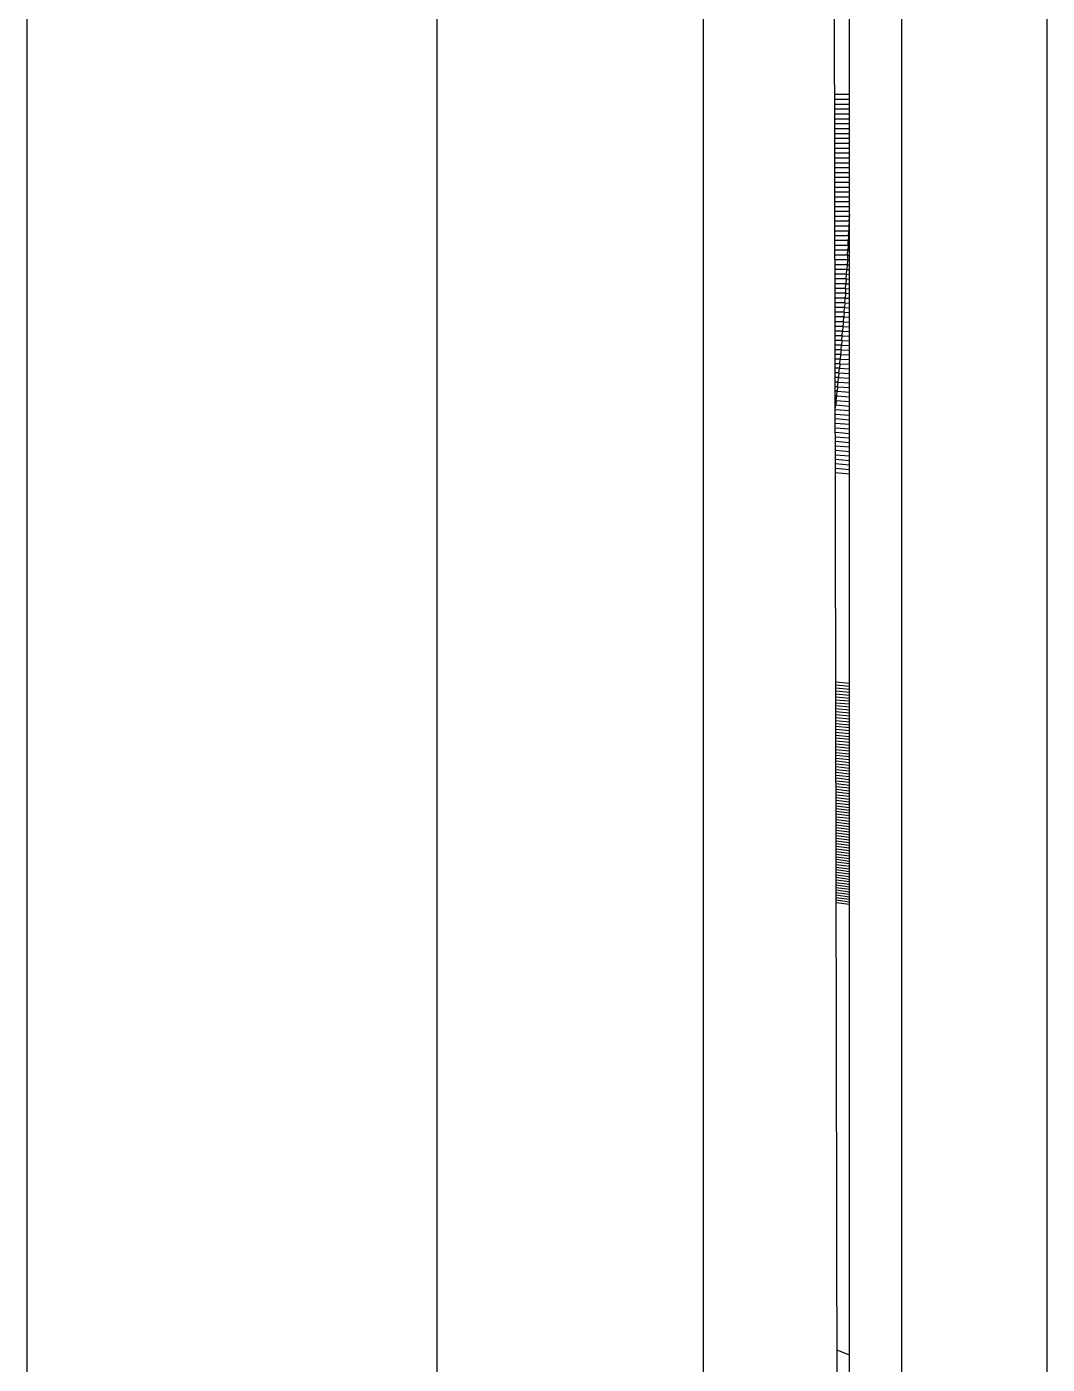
# Model space of a CAD drawing. Header units: metres. Extents: x 322 to 396.8, y -0.1 to 13.
# Drawn here: x 335.3312 to 335.576, y 1.2731 to 1.5936 of the extents above; entities that cross this region are included whole.
import ezdxf

# ---------------------------------------------------------------- set-up
doc = ezdxf.new("R2010")
doc.units = ezdxf.units.M

msp = doc.modelspace()

# ---------------------------------------------------------------- linework, layer by layer
at = {"color": 8}
for p, q in [((335.33125, 3.4346), (335.33125, 1.0398)), ((335.42967, 1.04032), (335.42967, 3.43447)), ((335.49354, 1.09404), (335.49354, 3.43447)), ((335.52569, 1.2047), (335.52176, 3.43451)), ((335.52854, 1.24613), (335.52855, 2.41118)), ((335.54107, 1.24606), (335.54107, 2.41312)), ((335.57598, 1.21008), (335.57598, 2.41312)), ((335.52854, 1.57735), (335.52504, 1.57735)), ((335.52854, 1.57617), (335.52504, 1.57617)), ((335.52854, 1.575), (335.52504, 1.575)), ((335.52854, 1.57383), (335.52504, 1.57383)), ((335.52854, 1.57266), (335.52504, 1.57266)), ((335.52854, 1.57148), (335.52505, 1.57148)), ((335.52854, 1.57031), (335.52505, 1.57031)), ((335.52854, 1.56914), (335.52505, 1.56914)), ((335.52854, 1.56797), (335.52505, 1.56797)), ((335.52854, 1.5668), (335.52505, 1.5668)), ((335.52854, 1.56563), (335.52506, 1.56563)), ((335.52854, 1.56446), (335.52506, 1.56446)), ((335.52854, 1.56329), (335.52506, 1.56329)), ((335.52854, 1.56212), (335.52506, 1.56212)), ((335.52854, 1.56095), (335.52507, 1.56095)), ((335.52854, 1.55978), (335.52507, 1.55978)), ((335.52854, 1.55861), (335.52507, 1.55861)), ((335.52854, 1.55745), (335.52507, 1.55745)), ((335.52854, 1.55628), (335.52507, 1.55628)), ((335.52854, 1.55511), (335.52508, 1.55511)), ((335.52854, 1.55395), (335.52508, 1.55395)), ((335.52854, 1.55279), (335.52508, 1.55279)), ((335.52854, 1.55162), (335.52508, 1.55162)), ((335.52854, 1.55046), (335.52508, 1.55046)), ((335.52854, 1.5493), (335.52509, 1.5493)), ((335.52854, 1.54853), (335.52852, 1.54814)), ((335.52852, 1.54814), (335.52509, 1.54814)), ((335.52848, 1.54698), (335.52509, 1.54698)), ((335.52843, 1.54582), (335.52509, 1.54582)), ((335.52843, 1.54582), (335.52838, 1.54466)), ((335.52848, 1.54698), (335.52843, 1.54582)), ((335.52843, 1.54582), (335.52854, 1.54582)), ((335.52848, 1.54698), (335.52852, 1.54814)), ((335.52838, 1.54466), (335.52509, 1.54466)), ((335.52833, 1.54351), (335.5251, 1.54351)), ((335.52827, 1.54235), (335.5251, 1.54235)), ((335.52822, 1.5412), (335.52827, 1.54235)), ((335.52833, 1.54351), (335.52827, 1.54235)), ((335.52827, 1.54235), (335.52854, 1.54234)), ((335.52833, 1.54351), (335.52838, 1.54466)), ((335.52833, 1.54351), (335.52854, 1.5435)), ((335.52838, 1.54466), (335.52854, 1.54466)), ((335.52822, 1.5412), (335.5251, 1.5412)), ((335.52816, 1.54004), (335.5251, 1.54004)), ((335.5281, 1.53889), (335.5251, 1.53889)), ((335.5281, 1.53889), (335.52804, 1.53774)), ((335.5281, 1.53889), (335.52816, 1.54004)), ((335.5281, 1.53889), (335.52854, 1.53888)), ((335.52822, 1.5412), (335.52816, 1.54004)), ((335.52816, 1.54004), (335.52854, 1.54003)), ((335.52822, 1.5412), (335.52854, 1.54119)), ((335.52804, 1.53774), (335.52511, 1.53774)), ((335.52797, 1.53659), (335.52511, 1.53659)), ((335.52797, 1.53659), (335.52791, 1.53545)), ((335.52804, 1.53774), (335.52797, 1.53659)), ((335.52797, 1.53659), (335.52854, 1.53657)), ((335.52804, 1.53774), (335.52854, 1.53772)), ((335.52791, 1.53545), (335.52511, 1.53545)), ((335.52784, 1.5343), (335.52511, 1.5343)), ((335.52777, 1.53316), (335.52511, 1.53316)), ((335.52777, 1.53316), (335.5277, 1.53201)), ((335.52777, 1.53316), (335.52784, 1.5343)), ((335.52777, 1.53316), (335.52854, 1.53312)), ((335.52784, 1.5343), (335.52791, 1.53545)), ((335.52784, 1.5343), (335.52854, 1.53427)), ((335.52791, 1.53545), (335.52854, 1.53542)), ((335.5277, 1.53201), (335.52512, 1.53201)), ((335.52763, 1.53087), (335.52512, 1.53087)), ((335.52756, 1.52973), (335.52512, 1.52973)), ((335.52756, 1.52973), (335.52748, 1.5286)), ((335.52763, 1.53087), (335.52756, 1.52973)), ((335.52756, 1.52973), (335.52854, 1.52969)), ((335.52763, 1.53087), (335.5277, 1.53201)), ((335.52763, 1.53087), (335.52854, 1.53083)), ((335.5277, 1.53201), (335.52854, 1.53198)), ((335.52748, 1.5286), (335.52512, 1.5286)), ((335.5274, 1.52746), (335.52512, 1.52746)), ((335.52733, 1.52632), (335.52513, 1.52632)), ((335.52724, 1.52519), (335.52733, 1.52632)), ((335.5274, 1.52746), (335.52733, 1.52632)), ((335.52733, 1.52632), (335.52854, 1.52626)), ((335.5274, 1.52746), (335.52748, 1.5286)), ((335.5274, 1.52746), (335.52854, 1.5274)), ((335.52748, 1.5286), (335.52854, 1.52854)), ((335.52724, 1.52519), (335.52513, 1.52519)), ((335.52716, 1.52406), (335.52513, 1.52406)), ((335.52708, 1.52293), (335.52513, 1.52293)), ((335.52708, 1.52293), (335.52699, 1.5218)), ((335.52708, 1.52293), (335.52716, 1.52406)), ((335.52708, 1.52293), (335.52854, 1.52285)), ((335.52724, 1.52519), (335.52716, 1.52406)), ((335.52716, 1.52406), (335.52854, 1.52399)), ((335.52724, 1.52519), (335.52854, 1.52513)), ((335.52699, 1.5218), (335.52513, 1.5218)), ((335.5269, 1.52068), (335.52514, 1.52068)), ((335.52681, 1.51955), (335.52514, 1.51955)), ((335.52672, 1.51843), (335.52681, 1.51955)), ((335.52681, 1.51955), (335.5269, 1.52068)), ((335.52681, 1.51955), (335.52854, 1.51946)), ((335.52699, 1.5218), (335.5269, 1.52068)), ((335.5269, 1.52068), (335.52854, 1.52059)), ((335.52699, 1.5218), (335.52854, 1.52172)), ((335.52672, 1.51843), (335.52514, 1.51843)), ((335.52663, 1.51731), (335.52514, 1.51731)), ((335.52653, 1.5162), (335.52663, 1.51731)), ((335.52672, 1.51843), (335.52663, 1.51731)), ((335.52663, 1.51731), (335.52854, 1.5172)), ((335.52672, 1.51843), (335.52854, 1.51833)), ((335.52653, 1.5162), (335.52514, 1.5162)), ((335.52643, 1.51508), (335.52515, 1.51508)), ((335.52634, 1.51397), (335.52515, 1.51397)), ((335.52624, 1.51286), (335.52634, 1.51397)), ((335.52643, 1.51508), (335.52634, 1.51397)), ((335.52634, 1.51397), (335.52854, 1.51383)), ((335.52653, 1.5162), (335.52643, 1.51508)), ((335.52643, 1.51508), (335.52854, 1.51495)), ((335.52653, 1.5162), (335.52854, 1.51608)), ((335.52624, 1.51286), (335.52515, 1.51286)), ((335.52613, 1.51175), (335.52515, 1.51175)), ((335.52603, 1.51064), (335.52515, 1.51064)), ((335.52603, 1.51064), (335.52592, 1.50954)), ((335.52603, 1.51064), (335.52613, 1.51175)), ((335.52603, 1.51064), (335.52854, 1.51048)), ((335.52624, 1.51286), (335.52613, 1.51175)), ((335.52613, 1.51175), (335.52854, 1.51159)), ((335.52624, 1.51286), (335.52854, 1.51271)), ((335.52592, 1.50954), (335.52516, 1.50954)), ((335.52582, 1.50844), (335.52516, 1.50844)), ((335.52571, 1.50734), (335.52516, 1.50734)), ((335.52571, 1.50734), (335.5256, 1.50624)), ((335.52571, 1.50734), (335.52582, 1.50844)), ((335.52571, 1.50734), (335.52854, 1.50714)), ((335.52582, 1.50844), (335.52592, 1.50954)), ((335.52582, 1.50844), (335.52854, 1.50825)), ((335.52592, 1.50954), (335.52854, 1.50936)), ((335.5256, 1.50624), (335.52516, 1.50624)), ((335.52548, 1.50514), (335.52516, 1.50514)), ((335.52537, 1.50405), (335.52517, 1.50405)), ((335.52537, 1.50405), (335.52525, 1.50296)), ((335.52537, 1.50405), (335.52548, 1.50514)), ((335.52537, 1.50405), (335.52854, 1.50382)), ((335.52548, 1.50514), (335.5256, 1.50624)), ((335.52548, 1.50514), (335.52854, 1.50493)), ((335.5256, 1.50624), (335.52854, 1.50603)), ((335.52517, 1.50218), (335.52525, 1.50296)), ((335.52525, 1.50296), (335.52517, 1.50296)), ((335.52517, 1.50187), (335.52854, 1.50162)), ((335.52517, 1.50078), (335.52854, 1.50053)), ((335.52525, 1.50296), (335.52854, 1.50272)), ((335.52517, 1.49969), (335.52854, 1.49943)), ((335.52518, 1.4986), (335.52854, 1.49834)), ((335.52518, 1.49751), (335.52854, 1.49725)), ((335.52518, 1.49643), (335.52854, 1.49616)), ((335.52518, 1.49534), (335.52854, 1.49507)), ((335.52518, 1.49426), (335.52854, 1.49399)), ((335.52518, 1.49319), (335.52854, 1.49291)), ((335.52519, 1.49211), (335.52854, 1.49183)), ((335.52519, 1.49104), (335.52854, 1.49076)), ((335.52519, 1.48997), (335.52854, 1.48968)), ((335.52519, 1.4889), (335.52854, 1.48861)), ((335.52519, 1.48784), (335.52854, 1.48754)), ((335.5252, 1.48678), (335.52854, 1.48648)), ((335.52528, 1.43662), (335.52854, 1.43633)), ((335.52529, 1.4359), (335.52854, 1.43561)), ((335.52529, 1.43518), (335.52854, 1.43489)), ((335.52529, 1.43446), (335.52854, 1.43417)), ((335.52529, 1.43375), (335.52854, 1.43345)), ((335.52529, 1.43303), (335.52854, 1.43273)), ((335.52529, 1.43232), (335.52854, 1.43202)), ((335.52529, 1.43161), (335.52854, 1.4313)), ((335.52529, 1.4309), (335.52854, 1.43059)), ((335.5253, 1.43019), (335.52854, 1.42988)), ((335.5253, 1.42948), (335.52854, 1.42917)), ((335.5253, 1.42877), (335.52854, 1.42846)), ((335.5253, 1.42807), (335.52854, 1.42775)), ((335.5253, 1.42736), (335.52854, 1.42704)), ((335.5253, 1.42666), (335.52854, 1.42634)), ((335.5253, 1.42596), (335.52854, 1.42564)), ((335.5253, 1.42526), (335.52854, 1.42493)), ((335.52531, 1.42456), (335.52854, 1.42423)), ((335.52531, 1.42386), (335.52854, 1.42353)), ((335.52531, 1.42316), (335.52854, 1.42283)), ((335.52531, 1.42247), (335.52854, 1.42214)), ((335.52531, 1.42178), (335.52854, 1.42144)), ((335.52531, 1.42108), (335.52854, 1.42075)), ((335.52531, 1.42039), (335.52854, 1.42006)), ((335.52531, 1.41971), (335.52854, 1.41937)), ((335.52532, 1.41902), (335.52854, 1.41868)), ((335.52532, 1.41833), (335.52854, 1.41799)), ((335.52532, 1.41765), (335.52854, 1.4173)), ((335.52532, 1.41697), (335.52854, 1.41662)), ((335.52532, 1.41628), (335.52854, 1.41593)), ((335.52532, 1.4156), (335.52854, 1.41525)), ((335.52532, 1.41493), (335.52854, 1.41457)), ((335.52532, 1.41425), (335.52854, 1.41389)), ((335.52533, 1.41357), (335.52854, 1.41322)), ((335.52533, 1.4129), (335.52854, 1.41254)), ((335.52533, 1.41223), (335.52854, 1.41187)), ((335.52533, 1.41156), (335.52854, 1.41119)), ((335.52533, 1.41089), (335.52854, 1.41052)), ((335.52533, 1.41022), (335.52854, 1.40985)), ((335.52533, 1.40955), (335.52854, 1.40918)), ((335.52533, 1.40889), (335.52854, 1.40852)), ((335.52533, 1.40823), (335.52854, 1.40785)), ((335.52534, 1.40757), (335.52854, 1.40719)), ((335.52534, 1.40691), (335.52854, 1.40653)), ((335.52534, 1.40625), (335.52854, 1.40587)), ((335.52534, 1.40559), (335.52854, 1.40521)), ((335.52534, 1.40494), (335.52854, 1.40456)), ((335.52534, 1.40429), (335.52854, 1.4039)), ((335.52534, 1.40363), (335.52854, 1.40325)), ((335.52534, 1.40299), (335.52854, 1.4026)), ((335.52534, 1.40234), (335.52854, 1.40195)), ((335.52535, 1.40169), (335.52854, 1.4013)), ((335.52535, 1.40105), (335.52854, 1.40065)), ((335.52535, 1.4004), (335.52854, 1.40001)), ((335.52535, 1.39976), (335.52854, 1.39937)), ((335.52535, 1.39912), (335.52854, 1.39872)), ((335.52535, 1.39849), (335.52854, 1.39809)), ((335.52535, 1.39785), (335.52854, 1.39745)), ((335.52535, 1.39722), (335.52854, 1.39681)), ((335.52535, 1.39659), (335.52854, 1.39618)), ((335.52536, 1.39596), (335.52854, 1.39555)), ((335.52536, 1.39533), (335.52854, 1.39492)), ((335.52536, 1.3947), (335.52854, 1.39429)), ((335.52536, 1.39408), (335.52854, 1.39366)), ((335.52536, 1.39345), (335.52854, 1.39304)), ((335.52536, 1.39283), (335.52854, 1.39241)), ((335.52536, 1.39221), (335.52854, 1.39179)), ((335.52536, 1.3916), (335.52854, 1.39117)), ((335.52536, 1.39098), (335.52854, 1.39056)), ((335.52537, 1.39037), (335.52854, 1.38994)), ((335.52537, 1.38976), (335.52854, 1.38933)), ((335.52537, 1.38915), (335.52854, 1.38872)), ((335.52537, 1.38854), (335.52854, 1.38811)), ((335.52537, 1.38793), (335.52854, 1.3875)), ((335.52537, 1.38733), (335.52854, 1.38689)), ((335.52537, 1.38673), (335.52854, 1.38629)), ((335.52537, 1.38613), (335.52854, 1.38569)), ((335.52537, 1.38553), (335.52854, 1.38509)), ((335.52538, 1.38493), (335.52854, 1.38449)), ((335.52538, 1.38434), (335.52854, 1.38389)), ((335.52538, 1.38375), (335.52854, 1.3833)), ((335.52854, 1.27521), (335.52557, 1.27639))]:
    msp.add_line(p, q, dxfattribs=at)

doc.saveas('drawing.dxf')
